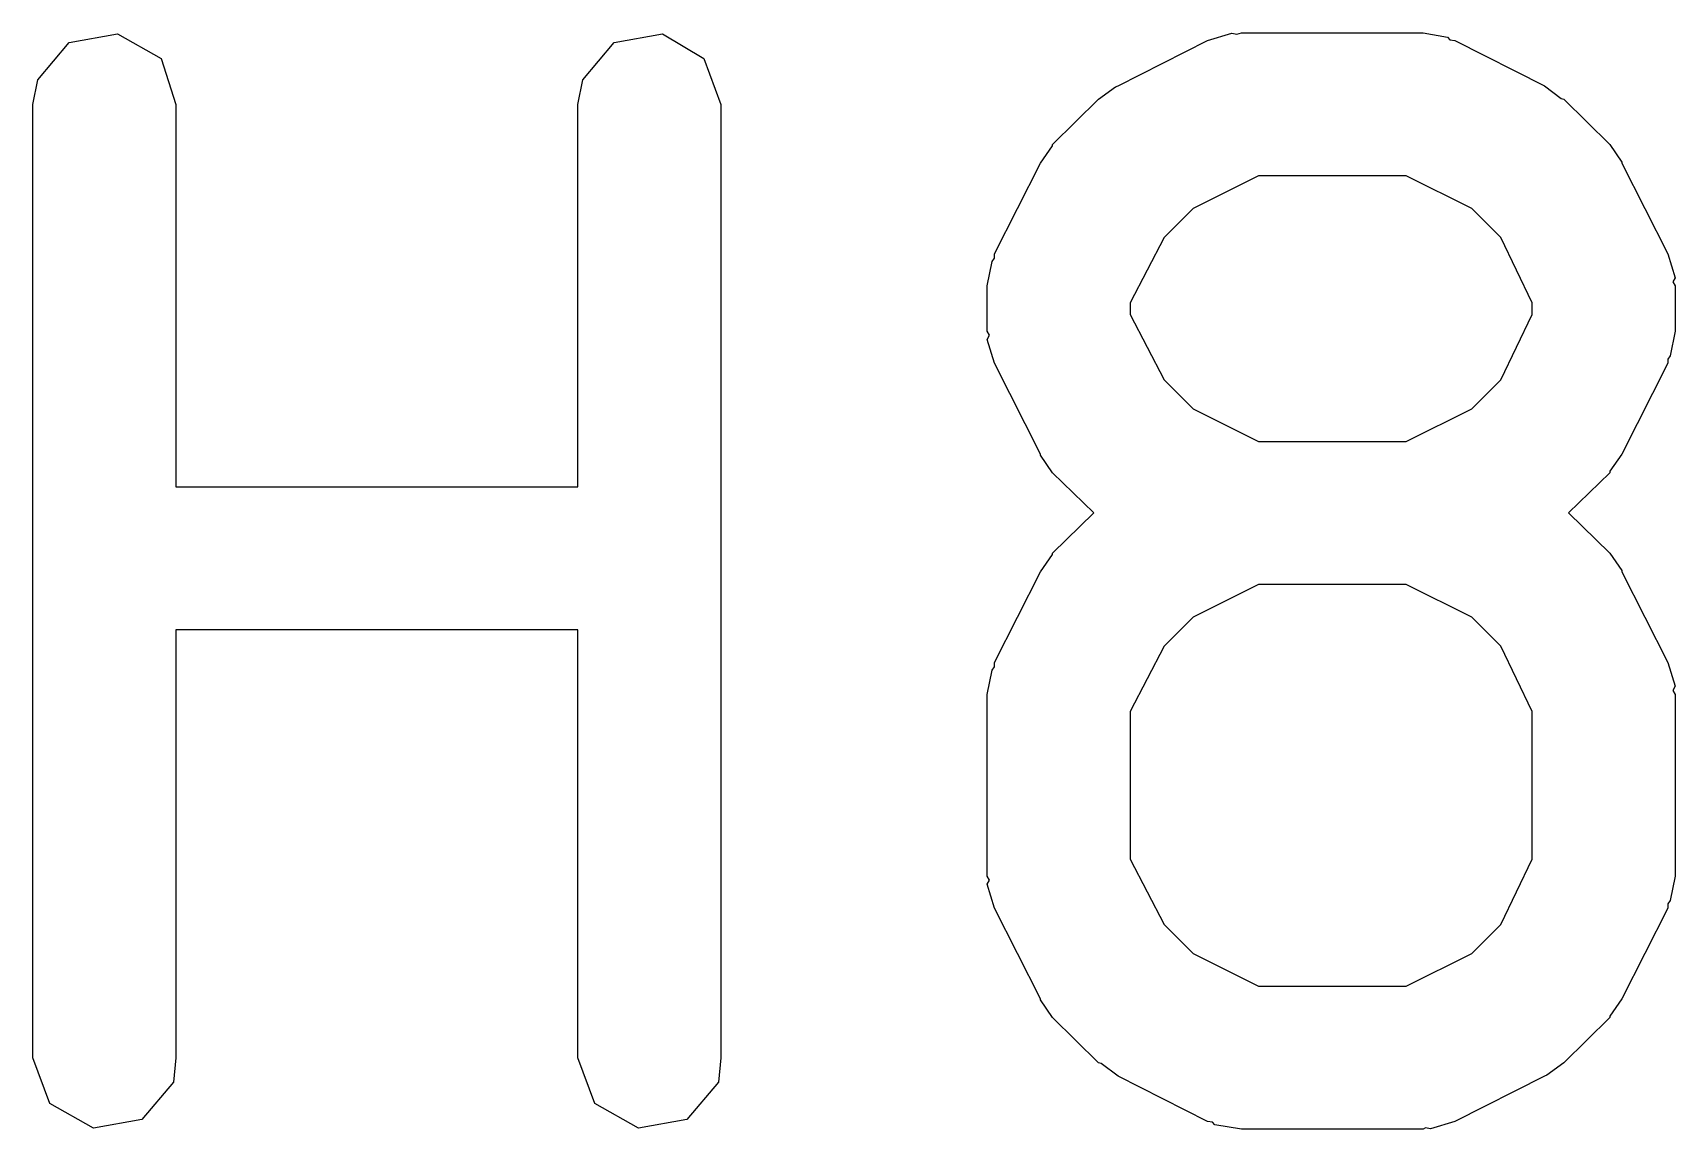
# Model space of a CAD drawing. Extents: x 0.8 to 14.9, y -4.7 to -0.5.
# Drawn here: x 12.8804 to 12.9482, y -0.7609 to -0.7156 of the extents above; entities that cross this region are included whole.
import ezdxf

# ---------------------------------------------------------------- set-up
doc = ezdxf.new("R2010")
doc.units = 0
doc.header["$MEASUREMENT"] = 0
doc.layers.add('BLACK', color=7, linetype='CONTINUOUS')

msp = doc.modelspace()

# ---------------------------------------------------------------- linework, layer by layer
at = {"layer": 'BLACK', "linetype": 'CONTINUOUS'}
for p, q in [((12.8819, -0.71604), (12.8839, -0.71569)), ((12.8839, -0.71569), (12.8857, -0.7167)), ((12.9044, -0.71604), (12.9064, -0.71569)), ((12.9064, -0.71569), (12.9081, -0.7167)), ((12.9252, -0.717831), (12.9289, -0.715957)), ((12.9289, -0.715957), (12.9299, -0.715664)), ((12.9299, -0.715664), (12.9301, -0.715705)), ((12.9301, -0.715705), (12.9303, -0.715645)), ((12.9303, -0.715645), (12.9378, -0.715645)), ((12.9378, -0.715645), (12.9388, -0.715823)), ((12.9388, -0.715823), (12.9389, -0.715936)), ((12.9389, -0.715936), (12.9391, -0.715957)), ((12.9391, -0.715957), (12.9428, -0.717831)), ((12.8806, -0.717588), (12.8819, -0.71604)), ((12.9031, -0.717588), (12.9044, -0.71604)), ((12.8857, -0.7167), (12.8863, -0.718598)), ((12.9081, -0.7167), (12.9088, -0.718598)), ((12.8804, -0.718598), (12.8806, -0.717588)), ((12.9029, -0.718598), (12.9031, -0.717588)), ((12.9244, -0.718385), (12.9251, -0.717878)), ((12.9251, -0.717878), (12.9252, -0.717831)), ((12.9428, -0.717831), (12.9435, -0.718357)), ((12.8804, -0.757968), (12.8804, -0.718598)), ((12.8863, -0.718598), (12.8863, -0.734393)), ((12.9029, -0.734393), (12.9029, -0.718598)), ((12.9088, -0.718598), (12.9088, -0.757968)), ((12.9225, -0.720259), (12.9244, -0.718385)), ((12.9435, -0.718357), (12.9436, -0.718385)), ((12.9436, -0.718385), (12.9455, -0.720259)), ((12.922, -0.721027), (12.9225, -0.720318)), ((12.9225, -0.720318), (12.9225, -0.720259)), ((12.9455, -0.720259), (12.946, -0.720982)), ((12.9201, -0.724776), (12.922, -0.721027)), ((12.946, -0.720982), (12.946, -0.721027)), ((12.946, -0.721027), (12.9479, -0.724776)), ((12.931, -0.72155), (12.9283, -0.722899)), ((12.9371, -0.72155), (12.931, -0.72155)), ((12.9398, -0.722899), (12.9371, -0.72155)), ((12.9283, -0.722899), (12.9271, -0.724096)), ((12.941, -0.724096), (12.9398, -0.722899)), ((12.9271, -0.724096), (12.9257, -0.726794)), ((12.9423, -0.726794), (12.941, -0.724096)), ((12.9201, -0.724952), (12.9201, -0.724776)), ((12.9479, -0.724776), (12.9482, -0.725759)), ((12.9198, -0.726097), (12.92, -0.725087)), ((12.92, -0.725087), (12.9201, -0.724952)), ((12.9198, -0.727971), (12.9198, -0.726097)), ((12.9482, -0.725759), (12.9481, -0.725931)), ((12.9481, -0.725931), (12.9482, -0.726097)), ((12.9482, -0.726097), (12.9482, -0.727971)), ((12.9257, -0.726794), (12.9257, -0.727274)), ((12.9423, -0.727274), (12.9423, -0.726794)), ((12.9257, -0.727274), (12.9271, -0.729972)), ((12.941, -0.729972), (12.9423, -0.727274)), ((12.9199, -0.728137), (12.9198, -0.727971)), ((12.9198, -0.728309), (12.9199, -0.728137)), ((12.9482, -0.727971), (12.948, -0.728981)), ((12.9201, -0.729292), (12.9198, -0.728309)), ((12.922, -0.733042), (12.9201, -0.729292)), ((12.9479, -0.729292), (12.946, -0.733042)), ((12.948, -0.728981), (12.9479, -0.729117)), ((12.9479, -0.729117), (12.9479, -0.729292)), ((12.9271, -0.729972), (12.9283, -0.731169)), ((12.9398, -0.731169), (12.941, -0.729972)), ((12.9283, -0.731169), (12.931, -0.732518)), ((12.9371, -0.732518), (12.9398, -0.731169)), ((12.931, -0.732518), (12.9371, -0.732518)), ((12.922, -0.733086), (12.922, -0.733042)), ((12.9225, -0.733809), (12.922, -0.733086)), ((12.946, -0.733042), (12.9455, -0.733751)), ((12.9242, -0.735471), (12.9225, -0.733809)), ((12.9455, -0.733809), (12.9438, -0.735471)), ((12.9455, -0.733751), (12.9455, -0.733809)), ((12.8863, -0.734393), (12.9029, -0.734393)), ((12.9225, -0.737132), (12.9242, -0.735471)), ((12.9438, -0.735471), (12.9455, -0.737132)), ((12.922, -0.7379), (12.9225, -0.737191)), ((12.9225, -0.737191), (12.9225, -0.737132)), ((12.9455, -0.737132), (12.946, -0.737855)), ((12.9201, -0.741649), (12.922, -0.7379)), ((12.946, -0.737855), (12.946, -0.7379)), ((12.946, -0.7379), (12.9479, -0.741649)), ((12.931, -0.738423), (12.9283, -0.739772)), ((12.9371, -0.738423), (12.931, -0.738423)), ((12.9398, -0.739772), (12.9371, -0.738423)), ((12.9029, -0.740298), (12.8863, -0.740298)), ((12.8863, -0.740298), (12.8863, -0.757968)), ((12.9029, -0.757968), (12.9029, -0.740298)), ((12.9283, -0.739772), (12.9271, -0.740969)), ((12.941, -0.740969), (12.9398, -0.739772)), ((12.9271, -0.740969), (12.9257, -0.743667)), ((12.9423, -0.743667), (12.941, -0.740969)), ((12.9201, -0.741824), (12.9201, -0.741649)), ((12.9479, -0.741649), (12.9482, -0.742632)), ((12.9198, -0.74297), (12.92, -0.74196)), ((12.92, -0.74196), (12.9201, -0.741824)), ((12.9198, -0.750469), (12.9198, -0.74297)), ((12.9482, -0.742632), (12.9481, -0.742804)), ((12.9481, -0.742804), (12.9482, -0.74297)), ((12.9482, -0.74297), (12.9482, -0.750469)), ((12.9257, -0.743667), (12.9257, -0.749772)), ((12.9423, -0.749772), (12.9423, -0.743667)), ((12.9257, -0.749772), (12.9271, -0.752469)), ((12.941, -0.752469), (12.9423, -0.749772)), ((12.9199, -0.750635), (12.9198, -0.750469)), ((12.9482, -0.750469), (12.948, -0.751479)), ((12.9198, -0.750806), (12.9199, -0.750635)), ((12.9201, -0.751789), (12.9198, -0.750806)), ((12.922, -0.755539), (12.9201, -0.751789)), ((12.9479, -0.751789), (12.946, -0.755539)), ((12.948, -0.751479), (12.9479, -0.751614)), ((12.9479, -0.751614), (12.9479, -0.751789)), ((12.9271, -0.752469), (12.9283, -0.753666)), ((12.9398, -0.753666), (12.941, -0.752469)), ((12.9283, -0.753666), (12.931, -0.755015)), ((12.9371, -0.755015), (12.9398, -0.753666)), ((12.931, -0.755015), (12.9371, -0.755015)), ((12.922, -0.755583), (12.922, -0.755539)), ((12.9225, -0.756306), (12.922, -0.755583)), ((12.946, -0.755539), (12.9455, -0.756248)), ((12.9244, -0.758181), (12.9225, -0.756306)), ((12.9455, -0.756306), (12.9436, -0.758181)), ((12.9455, -0.756248), (12.9455, -0.756306)), ((12.8811, -0.759866), (12.8804, -0.757968)), ((12.8863, -0.757968), (12.8862, -0.758978)), ((12.9036, -0.759866), (12.9029, -0.757968)), ((12.9088, -0.757968), (12.9087, -0.758978)), ((12.9245, -0.758208), (12.9244, -0.758181)), ((12.9252, -0.758734), (12.9245, -0.758208)), ((12.9436, -0.758181), (12.9429, -0.758687)), ((12.8862, -0.758978), (12.8849, -0.760525)), ((12.9087, -0.758978), (12.9074, -0.760525)), ((12.9289, -0.760609), (12.9252, -0.758734)), ((12.9428, -0.758734), (12.9391, -0.760609)), ((12.9429, -0.758687), (12.9428, -0.758734)), ((12.8829, -0.760876), (12.8811, -0.759866)), ((12.9054, -0.760876), (12.9036, -0.759866)), ((12.8849, -0.760525), (12.8829, -0.760876)), ((12.9074, -0.760525), (12.9054, -0.760876)), ((12.9291, -0.760629), (12.9289, -0.760609)), ((12.9292, -0.760742), (12.9291, -0.760629)), ((12.9391, -0.760609), (12.9381, -0.760901)), ((12.9303, -0.76092), (12.9292, -0.760742)), ((12.9378, -0.76092), (12.9303, -0.76092)), ((12.9379, -0.76086), (12.9378, -0.76092)), ((12.9381, -0.760901), (12.9379, -0.76086))]:
    msp.add_line(p, q, dxfattribs=at)

doc.saveas('drawing.dxf')
